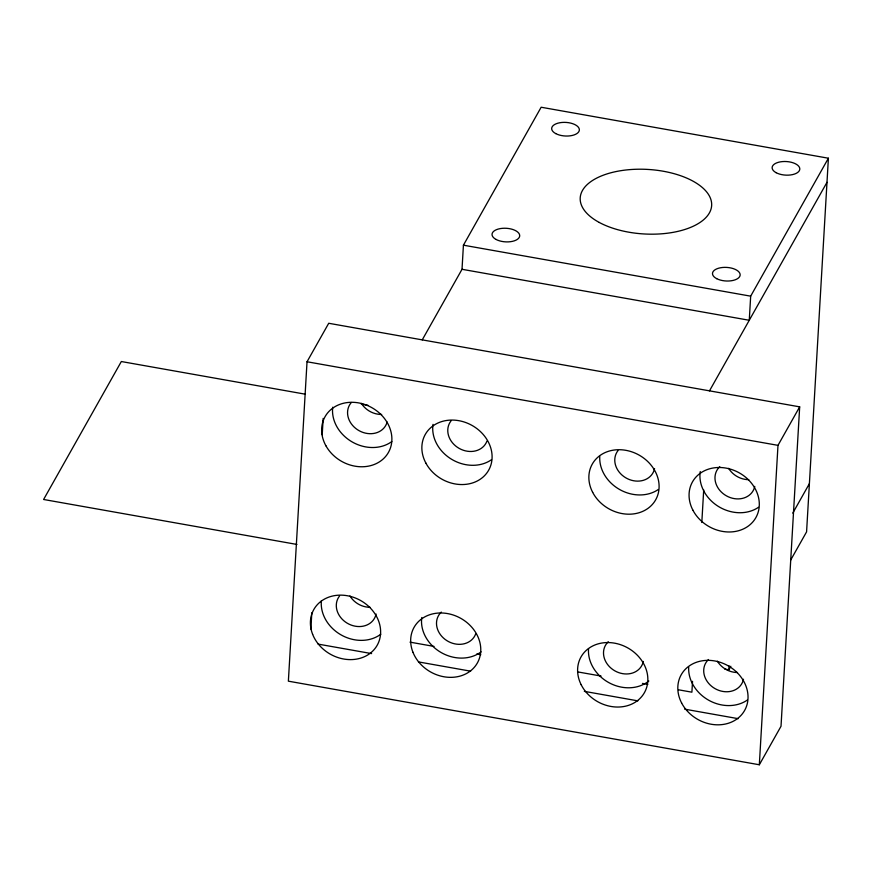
<?xml version="1.0" encoding="UTF-8"?>
<svg xmlns="http://www.w3.org/2000/svg" width="872" height="872" viewBox="0 0 872 872"><rect width="100%" height="100%" fill="white"/><g stroke="black" fill="none" stroke-linecap="round" stroke-linejoin="round"><path stroke-width="1.31" d="M307.031 361.76L288.37 681.174L759.327 764.766L781.018 726.267L799.678 406.853L328.722 323.272L307.031 361.76L777.988 445.352L799.678 406.853M310.857 629.083L311.816 612.776M322.215 434.725L323.163 418.407M422.244 339.873L462.018 269.295L463.424 245.185L541.152 107.234L828.4 158.224L806.578 531.865L790.632 560.162M692.532 681.315L691.899 692.183L678.536 689.807M701.807 522.513L703.704 489.933M724.839 669.107L728.85 669.816L729.079 665.794M828.4 158.224L750.672 296.164L749.266 320.275L462.018 269.295M759.327 764.766L777.988 445.352M709.492 390.852L826.994 182.324M792.779 513.128L809.39 483.655M728.85 669.816L730.834 666.273M463.424 245.185L750.672 296.164M304.982 394.133L121.328 361.531L43.6 499.482L296.96 544.444M361.281 404.118L367.984 405.306M409.993 642.141L434.038 646.414M476.788 654L480.799 654.709M578.332 672.018L601.048 676.051M642.457 683.408L647.809 684.357M318.095 644.103L371.614 653.597M418.44 661.913L470.618 671.168M584.338 691.354L637.857 700.859M684.694 709.165L738.203 718.67M387.146 422.015A20.786 17.614 29.4 0 1 359.275 430.79A20.786 17.614 29.4 0 1 351.351 402.493M381.663 414.451A20.786 17.614 29.4 0 1 361.39 403.398M754.771 486.38A20.786 17.614 29.4 0 1 726.387 495.83A20.786 17.614 29.4 0 1 719.782 466.662M748.765 479.665A20.786 17.614 29.4 0 1 728.632 468.329M491.536 459.686A36.384 30.814 29.4 0 1 451.598 459.272A36.384 30.814 29.4 0 1 433.003 424.381M486.914 441.178A20.786 17.614 29.4 0 1 459.184 448.404A20.786 17.614 29.4 0 1 450.998 420.947M658.327 489.486A36.384 30.814 29.4 0 1 619.698 489.552A36.384 30.814 29.4 0 1 599.762 456.481M654.567 468.591A20.786 17.614 29.4 0 1 627.393 478.684A20.786 17.614 29.4 0 1 618.008 450.584M758.531 507.264A36.384 30.814 29.4 0 1 718.539 506.534A36.384 30.814 29.4 0 1 700.26 471.545M747.26 700.118A36.384 30.814 29.4 0 1 708.642 700.194A36.384 30.814 29.4 0 1 688.695 667.113M743.5 679.234A20.786 17.614 29.4 0 1 715.127 688.684A20.786 17.614 29.4 0 1 708.511 659.515M648.822 681.01A36.384 30.814 29.4 0 1 609.277 682.863A36.384 30.814 29.4 0 1 588.535 648.79M643.296 661.445A20.786 17.614 29.4 0 1 614.923 670.895A20.786 17.614 29.4 0 1 608.307 641.727M481.104 651.842A36.308 30.76 29.4 0 1 441.036 652.474A36.308 30.76 29.4 0 1 421.765 617.518M475.643 634.031A20.786 17.614 29.4 0 1 446.747 640.56A20.786 17.614 29.4 0 1 441.308 612.09M376.094 614.019A20.786 17.614 29.4 0 1 348.92 624.112A20.786 17.614 29.4 0 1 339.535 596.012M391.833 441.548A36.384 30.814 29.4 0 1 352.005 441.842A36.384 30.814 29.4 0 1 332.723 407.202M380.792 634.227A36.384 30.814 29.4 0 1 341.203 634.969A36.384 30.814 29.4 0 1 321.387 600.699M370.088 607.304A20.786 17.614 29.4 0 1 349.955 595.968M737.494 672.519A20.786 17.614 29.4 0 1 717.362 661.172M412.957 652.267A36.308 30.76 29.4 0 0 472.907 668.802A36.308 30.76 29.4 0 0 451.282 614.422A36.308 30.76 29.4 0 0 412.957 652.267M425.819 462.999A36.384 30.814 29.4 0 0 486.587 473.322A36.384 30.814 29.4 0 0 458.53 420.62A36.384 30.814 29.4 0 0 425.819 462.999M581.155 684.705A36.384 30.814 29.4 0 0 641.836 696.434A36.384 30.814 29.4 0 0 615.174 643.274A36.384 30.814 29.4 0 0 581.155 684.705M592.688 492.386A36.384 30.814 29.4 0 0 653.433 503.166A36.384 30.814 29.4 0 0 625.834 450.312A36.384 30.814 29.4 0 0 592.688 492.386M681.632 703.017A36.384 30.814 29.4 0 0 742.377 713.797A36.384 30.814 29.4 0 0 714.768 660.954A36.384 30.814 29.4 0 0 681.632 703.017M692.891 510.175A36.384 30.814 29.4 0 0 753.637 520.955A36.384 30.814 29.4 0 0 726.038 468.101A36.384 30.814 29.4 0 0 692.891 510.175M312.623 634.304A36.384 30.814 29.4 0 0 372.617 651.188A36.384 30.814 29.4 0 0 351.307 596.644A36.384 30.814 29.4 0 0 312.623 634.304M325.932 445.81A36.384 30.814 29.4 0 0 386.743 455.053A36.384 30.814 29.4 0 0 357.64 402.733A36.384 30.814 29.4 0 0 325.932 445.81M555.704 133.579A13.854 6.802 3.3 0 0 578.877 131.574A13.854 6.802 3.3 0 0 561.96 122.462A13.854 6.802 3.3 0 0 555.704 133.579M496.048 239.44A13.854 6.802 3.3 0 0 519.222 237.446A13.854 6.802 3.3 0 0 502.316 228.333A13.854 6.802 3.3 0 0 496.048 239.44M716.697 278.669A13.854 6.802 3.3 0 0 739.739 276.446A13.854 6.802 3.3 0 0 722.496 267.486A13.854 6.802 3.3 0 0 716.697 278.669M776.145 172.7A13.854 6.802 3.3 0 0 799.319 170.705A13.854 6.802 3.3 0 0 782.413 161.593A13.854 6.802 3.3 0 0 776.145 172.7M599.304 222.469A65.825 32.319 3.3 0 0 709.372 212.964A65.825 32.319 3.3 0 0 629.05 169.68A65.825 32.319 3.3 0 0 599.304 222.469"/></g></svg>
